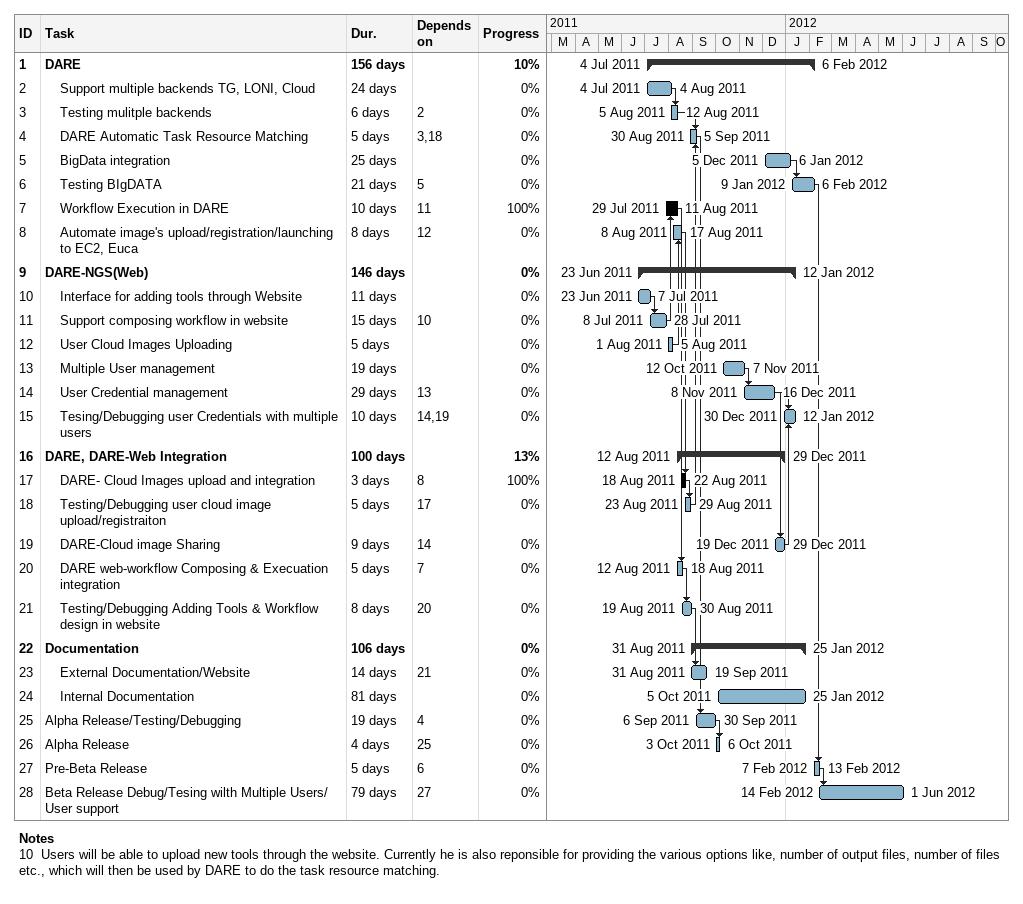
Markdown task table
| ID | Level | Task | Duration | Start | Finish | Predecessors | % complete |
|---|---|---|---|---|---|---|---|
| 1 | 1 | **DARE** | 156d | 2011-07-04 | 2012-02-06 |  | 10 |
| 2 | 2 | Support multiple backends TG, LONI, Cloud | 24d | 2011-07-04 | 2011-08-04 |  | 0 |
| 3 | 2 | Testing mulitple backends | 6d | 2011-08-05 | 2011-08-12 | 2 | 0 |
| 4 | 2 | DARE Automatic Task Resource Matching | 5d | 2011-08-30 | 2011-09-05 | 3, 18 | 0 |
| 5 | 2 | BigData integration | 25d | 2011-12-05 | 2012-01-06 |  | 0 |
| 6 | 2 | Testing BIgDATA | 21d | 2012-01-09 | 2012-02-06 | 5 | 0 |
| 7 | 2 | Workflow Execution in DARE | 10d | 2011-07-29 | 2011-08-11 | 11 | 100 |
| 8 | 2 | Automate image's upload/registration/launching to EC2, Euca | 8d | 2011-08-08 | 2011-08-17 | 12 | 0 |
| 9 | 1 | **DARE-NGS(Web)** | 146d | 2011-06-23 | 2012-01-12 |  | 0 |
| 10 | 2 | Interface for adding tools through Website | 11d | 2011-06-23 | 2011-07-07 |  | 0 |
| 11 | 2 | Support composing workflow in website | 15d | 2011-07-08 | 2011-07-28 | 10 | 0 |
| 12 | 2 | User Cloud Images Uploading | 5d | 2011-08-01 | 2011-08-05 |  | 0 |
| 13 | 2 | Multiple User management | 19d | 2011-10-12 | 2011-11-07 |  | 0 |
| 14 | 2 | User Credential management | 29d | 2011-11-08 | 2011-12-16 | 13 | 0 |
| 15 | 2 | Tesing/Debugging user Credentials with multiple users | 10d | 2011-12-30 | 2012-01-12 | 14, 19 | 0 |
| 16 | 1 | **DARE, DARE-Web Integration** | 100d | 2011-08-12 | 2011-12-29 |  | 13 |
| 17 | 2 | DARE- Cloud Images upload and integration | 3d | 2011-08-18 | 2011-08-22 | 8 | 100 |
| 18 | 2 | Testing/Debugging user cloud image upload/registraiton | 5d | 2011-08-23 | 2011-08-29 | 17 | 0 |
| 19 | 2 | DARE-Cloud image Sharing | 9d | 2011-12-19 | 2011-12-29 | 14 | 0 |
| 20 | 2 | DARE web-workflow Composing & Execuation integration | 5d | 2011-08-12 | 2011-08-18 | 7 | 0 |
| 21 | 2 | Testing/Debugging Adding Tools & Workflow design in website | 8d | 2011-08-19 | 2011-08-30 | 20 | 0 |
| 22 | 1 | **Documentation** | 106d | 2011-08-31 | 2012-01-25 |  | 0 |
| 23 | 2 | External Documentation/Website | 14d | 2011-08-31 | 2011-09-19 | 21 | 0 |
| 24 | 2 | Internal Documentation | 81d | 2011-10-05 | 2012-01-25 |  | 0 |
| 25 | 1 | Alpha Release/Testing/Debugging | 19d | 2011-09-06 | 2011-09-30 | 4 | 0 |
| 26 | 1 | Alpha Release | 4d | 2011-10-03 | 2011-10-06 | 25 | 0 |
| 27 | 1 | Pre-Beta Release | 5d | 2012-02-07 | 2012-02-13 | 6 | 0 |
| 28 | 1 | Beta Release Debug/Tesing wilth Multiple Users/ User support | 79d | 2012-02-14 | 2012-06-01 | 27 | 0 |

Notes
- 10: Users will be able to upload new tools through the website. Currently he is also reponsible for providing the various options like, number of output files, number of files etc., which will then be used by DARE to do the task resource matching.
